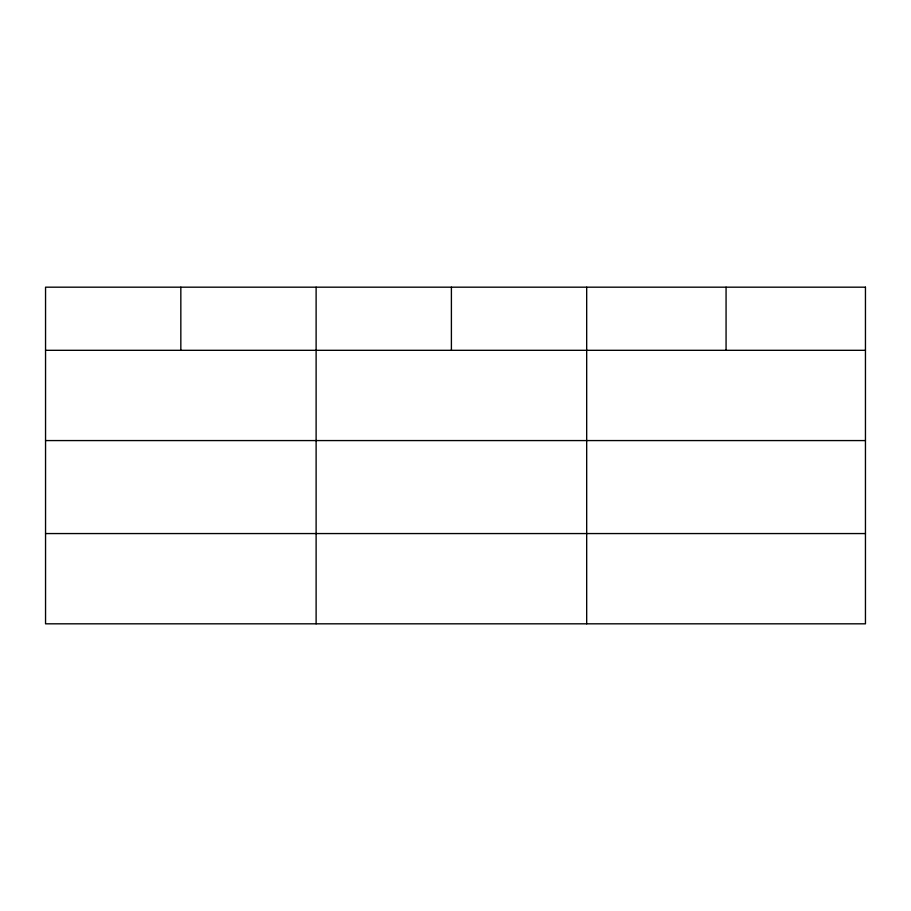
<?xml version="1.0" encoding="UTF-8"?>
<svg xmlns="http://www.w3.org/2000/svg" width="911" height="911" viewBox="0 0 911 911"><rect width="100%" height="100%" fill="white"/><g stroke="black" fill="none" stroke-linecap="round" stroke-linejoin="round"><path stroke-width="1.37" d="M45.55 350.314L865.45 350.314M45.55 440.571L865.45 440.571M45.55 533.561L865.45 533.561M726.067 287.181L726.067 350.314M586.684 287.181L586.684 623.819M451.4 287.181L451.4 350.314M316.117 287.181L316.117 623.819M180.834 287.181L180.834 350.314M865.45 287.181L45.55 287.181L45.55 623.819L865.45 623.819L865.45 287.181"/></g></svg>
